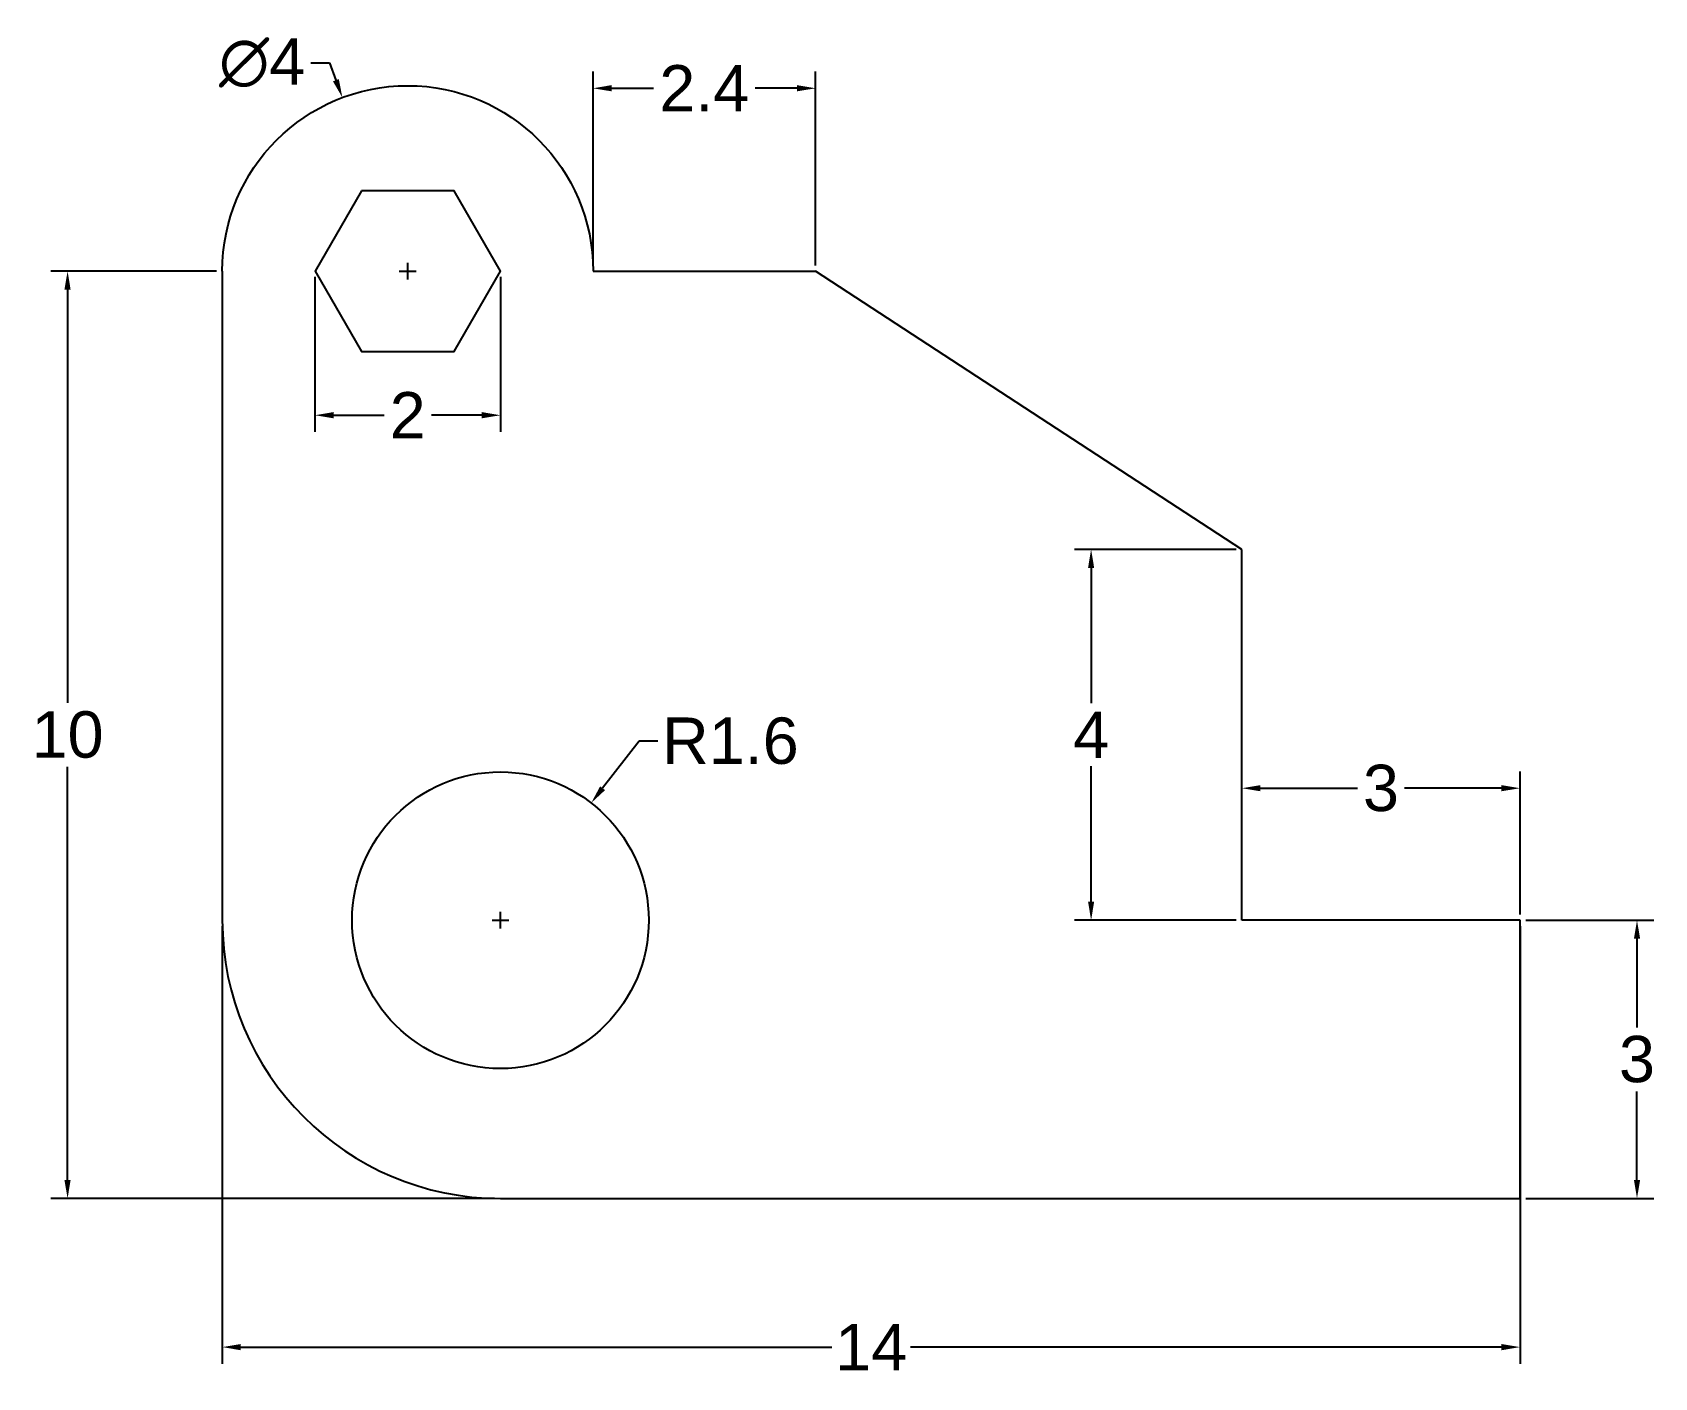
# Model space of a CAD drawing. Header units: inches. Extents: x 36.2 to 53.7, y 5.1 to 19.6.
import ezdxf

# ---------------------------------------------------------------- set-up
doc = ezdxf.new("R2010")
doc.units = ezdxf.units.IN
doc.header["$MEASUREMENT"] = 0
doc.styles.get("Standard").update_dxf_attribs({"font": 'arial.ttf'})
doc.dimstyles.get("Standard").update_dxf_attribs({"dimtxt": 0.5, "dimasz": 0.2, "dimexe": 0.18, "dimexo": 0.0625, "dimgap": 0.09, "dimtad": 0, "dimtih": 1, "dimtoh": 1, "dimdec": 4, "dimdsep": 46, "dimtxsty": 'Standard', "dimcen": 0.09, "dimadec": 0, "dimazin": 0, "dimtfac": 1, "dimtdec": 4, "dimtofl": 0, "dimtmove": 0, "dimatfit": 3, "dimfxl": 1, "dimtolj": 1, "dimtzin": 0, "dimarcsym": 0})

# ---------------------------------------------------------------- blocks, each defined once
blk = doc.blocks.new('*D1')
at = {"color": 0, "lineweight": -2, "transparency": 16777216}
for p, q in [((42.233, 17.06), (42.233, 19.15)), ((44.633, 17.06), (44.633, 19.15)), ((42.433, 18.97), (42.885, 18.97)), ((44.433, 18.97), (43.982, 18.97))]:
    blk.add_line(p, q, dxfattribs=at)
at = {"color": 0, "transparency": 16777216}
for points in [[(42.433, 19.004), (42.433, 18.937), (42.233, 18.97)], [(44.433, 19.004), (44.433, 18.937), (44.633, 18.97)]]:
    blk.add_solid(points, dxfattribs=at)
at = {"layer": 'Defpoints', "color": 0, "transparency": 16777216}
for p in [(44.633, 18.97), (42.233, 16.998), (44.633, 16.998)]:
    blk.add_point(p, dxfattribs=at)
at = {"color": 0, "transparency": 16777216, "insert": (43.433, 18.97), "char_height": 0.5, "attachment_point": 5}
blk.add_mtext('\\A1;2.4', dxfattribs=at)
blk = doc.blocks.new('*D2')
at = {"color": 0, "lineweight": -2, "transparency": 16777216}
for p, q in [((39.188, 19.244), (39.388, 19.244)), ((39.388, 19.244), (39.458, 19.057)), ((40.143, 16.998), (40.323, 16.998)), ((40.233, 16.908), (40.233, 17.088))]:
    blk.add_line(p, q, dxfattribs=at)
at = {"color": 0, "transparency": 16777216}
blk.add_solid([(39.49, 19.069), (39.427, 19.045), (39.529, 18.87)], dxfattribs=at)
at = {"layer": 'Defpoints', "color": 0, "transparency": 16777216}
for p in [(39.529, 18.87), (40.938, 15.126)]:
    blk.add_point(p, dxfattribs=at)
at = {"color": 0, "transparency": 16777216, "insert": (38.663, 19.244), "char_height": 0.5, "attachment_point": 5}
blk.add_mtext('\\A1;∅4', dxfattribs=at)
blk = doc.blocks.new('*D3')
at = {"color": 0, "lineweight": -2, "transparency": 16777216}
for p, q in [((39.233, 16.935), (39.233, 15.264)), ((41.233, 16.935), (41.233, 15.264)), ((39.433, 15.444), (39.978, 15.444)), ((41.033, 15.444), (40.489, 15.444))]:
    blk.add_line(p, q, dxfattribs=at)
at = {"color": 0, "transparency": 16777216}
for points in [[(39.433, 15.478), (39.433, 15.411), (39.233, 15.444)], [(41.033, 15.478), (41.033, 15.411), (41.233, 15.444)]]:
    blk.add_solid(points, dxfattribs=at)
at = {"layer": 'Defpoints', "color": 0, "transparency": 16777216}
for p in [(39.233, 16.998), (41.233, 16.998), (41.233, 15.444)]:
    blk.add_point(p, dxfattribs=at)
at = {"color": 0, "transparency": 16777216, "insert": (40.233, 15.444), "char_height": 0.5, "attachment_point": 5}
blk.add_mtext('\\A1;2', dxfattribs=at)
blk = doc.blocks.new('*D4')
at = {"color": 0, "lineweight": -2, "transparency": 16777216}
for p, q in [((49.171, 13.998), (47.426, 13.998)), ((47.606, 13.798), (47.606, 12.338)), ((47.606, 10.198), (47.606, 11.658)), ((49.171, 9.998), (47.426, 9.998))]:
    blk.add_line(p, q, dxfattribs=at)
at = {"color": 0, "transparency": 16777216}
for points in [[(47.573, 13.798), (47.639, 13.798), (47.606, 13.998)], [(47.573, 10.198), (47.639, 10.198), (47.606, 9.998)]]:
    blk.add_solid(points, dxfattribs=at)
at = {"layer": 'Defpoints', "color": 0, "transparency": 16777216}
for p in [(49.233, 13.998), (47.606, 9.998), (49.233, 9.998)]:
    blk.add_point(p, dxfattribs=at)
at = {"color": 0, "transparency": 16777216, "insert": (47.606, 11.998), "char_height": 0.5, "attachment_point": 5}
blk.add_mtext('\\A1;4', dxfattribs=at)
blk = doc.blocks.new('*D5')
at = {"color": 0, "lineweight": -2, "transparency": 16777216}
for p, q in [((49.233, 10.06), (49.233, 11.602)), ((52.233, 10.06), (52.233, 11.602)), ((49.433, 11.422), (50.48, 11.422)), ((52.033, 11.422), (50.987, 11.422))]:
    blk.add_line(p, q, dxfattribs=at)
at = {"color": 0, "transparency": 16777216}
for points in [[(49.433, 11.455), (49.433, 11.389), (49.233, 11.422)], [(52.033, 11.455), (52.033, 11.389), (52.233, 11.422)]]:
    blk.add_solid(points, dxfattribs=at)
at = {"layer": 'Defpoints', "color": 0, "transparency": 16777216}
for p in [(52.233, 11.422), (49.233, 9.998), (52.233, 9.998)]:
    blk.add_point(p, dxfattribs=at)
at = {"color": 0, "transparency": 16777216, "insert": (50.733, 11.422), "char_height": 0.5, "attachment_point": 5}
blk.add_mtext('\\A1;3', dxfattribs=at)
blk = doc.blocks.new('*D6')
at = {"color": 0, "lineweight": -2, "transparency": 16777216}
for p, q in [((52.296, 9.998), (53.675, 9.998)), ((53.495, 9.798), (53.495, 8.843)), ((53.495, 7.198), (53.495, 8.152)), ((52.296, 6.998), (53.675, 6.998))]:
    blk.add_line(p, q, dxfattribs=at)
at = {"color": 0, "transparency": 16777216}
for points in [[(53.462, 9.798), (53.529, 9.798), (53.495, 9.998)], [(53.462, 7.198), (53.529, 7.198), (53.495, 6.998)]]:
    blk.add_solid(points, dxfattribs=at)
at = {"layer": 'Defpoints', "color": 0, "transparency": 16777216}
for p in [(52.233, 9.998), (52.233, 6.998), (53.495, 6.998)]:
    blk.add_point(p, dxfattribs=at)
at = {"color": 0, "transparency": 16777216, "insert": (53.495, 8.498), "char_height": 0.5, "attachment_point": 5}
blk.add_mtext('\\A1;3', dxfattribs=at)
blk = doc.blocks.new('*D7')
at = {"color": 0, "lineweight": -2, "transparency": 16777216}
for p, q in [((38.171, 16.998), (36.384, 16.998)), ((36.564, 16.798), (36.564, 12.343)), ((36.564, 7.198), (36.564, 11.653)), ((41.171, 6.998), (36.384, 6.998))]:
    blk.add_line(p, q, dxfattribs=at)
at = {"color": 0, "transparency": 16777216}
for points in [[(36.53, 16.798), (36.597, 16.798), (36.564, 16.998)], [(36.53, 7.198), (36.597, 7.198), (36.564, 6.998)]]:
    blk.add_solid(points, dxfattribs=at)
at = {"layer": 'Defpoints', "color": 0, "transparency": 16777216}
for p in [(38.233, 16.998), (36.564, 6.998), (41.233, 6.998)]:
    blk.add_point(p, dxfattribs=at)
at = {"color": 0, "transparency": 16777216, "insert": (36.564, 11.998), "char_height": 0.5, "attachment_point": 5}
blk.add_mtext('\\A1;10', dxfattribs=at)
blk = doc.blocks.new('*D8')
at = {"color": 0, "lineweight": -2, "transparency": 16777216}
for p, q in [((42.73, 11.931), (42.335, 11.421)), ((42.93, 11.931), (42.73, 11.931)), ((41.143, 9.998), (41.323, 9.998)), ((41.233, 9.908), (41.233, 10.088))]:
    blk.add_line(p, q, dxfattribs=at)
at = {"color": 0, "transparency": 16777216}
blk.add_solid([(42.309, 11.442), (42.362, 11.401), (42.213, 11.263)], dxfattribs=at)
at = {"layer": 'Defpoints', "color": 0, "transparency": 16777216}
for p in [(42.213, 11.263), (41.233, 9.998)]:
    blk.add_point(p, dxfattribs=at)
at = {"color": 0, "transparency": 16777216, "insert": (43.714, 11.931), "char_height": 0.5, "attachment_point": 5}
blk.add_mtext('\\A1;R1.6', dxfattribs=at)
blk = doc.blocks.new('*D9')
at = {"color": 0, "lineweight": -2, "transparency": 16777216}
for p, q in [((38.233, 9.935), (38.233, 5.215)), ((52.233, 9.935), (52.233, 5.215)), ((38.433, 5.395), (44.81, 5.395)), ((52.033, 5.395), (45.657, 5.395))]:
    blk.add_line(p, q, dxfattribs=at)
at = {"color": 0, "transparency": 16777216}
for points in [[(38.433, 5.428), (38.433, 5.361), (38.233, 5.395)], [(52.033, 5.428), (52.033, 5.361), (52.233, 5.395)]]:
    blk.add_solid(points, dxfattribs=at)
at = {"layer": 'Defpoints', "color": 0, "transparency": 16777216}
for p in [(38.233, 9.998), (52.233, 9.998), (52.233, 5.395)]:
    blk.add_point(p, dxfattribs=at)
at = {"color": 0, "transparency": 16777216, "insert": (45.233, 5.395), "char_height": 0.5, "attachment_point": 5}
blk.add_mtext('\\A1;14', dxfattribs=at)

msp = doc.modelspace()

# ---------------------------------------------------------------- linework, layer by layer
for p, q in [((38.23347, 16.99786), (38.23347, 9.99786)), ((49.23347, 13.99786), (44.63347, 16.99786)), ((49.23347, 9.99786), (49.23347, 13.99786)), ((52.23347, 9.99786), (49.23347, 9.99786)), ((52.23347, 6.99786), (52.23347, 9.99786)), ((41.23347, 6.99786), (52.23347, 6.99786))]:
    msp.add_line(p, q)
msp.add_lwpolyline([(38.23347, 16.99786, -1), (42.23347, 16.99786, 1)], format="xyb")
msp.add_lwpolyline([(39.73347, 17.86388), (39.23347, 16.99786), (39.73347, 16.13183), (40.73347, 16.13183), (41.23347, 16.99786), (40.73347, 17.86388)], close=True)
msp.add_lwpolyline([(42.23347, 16.99786), (44.63347, 16.99786)])
msp.add_circle((41.23347, 9.99786), 1.6)
msp.add_arc((41.23347, 9.99786), 3, 180, 270)

# ---------------------------------------------------------------- dimensions: what is measured, and where the dimension line sits
dim = msp.add_diameter_dim_2p(p1=(40.93812, 15.1261), p2=(39.52881, 18.86961), dimstyle='Standard')
dim.commit()
dim.dimension.update_dxf_attribs({"geometry": '*D2', "text_midpoint": (38.66303, 19.24396)})
for base, p1, p2, picture, middle in [((44.63347, 18.97037), (42.23347, 16.99786), (44.63347, 16.99786), '*D1', (43.43347, 18.97037)), ((52.23347, 5.39472), (38.23347, 9.99786), (52.23347, 9.99786), '*D9', (45.23347, 5.39472))]:
    dim = msp.add_linear_dim(base=base, p1=p1, p2=p2, dimstyle='Standard')
    dim.commit()
    dim.dimension.update_dxf_attribs({"geometry": picture, "text_midpoint": middle, "dimtype": 160})
for base, p1, p2, picture, middle in [((36.56355, 6.99786), (38.23347, 16.99786), (41.23347, 6.99786), '*D7', (36.56355, 11.99786)), ((47.60594, 9.99786), (49.23347, 13.99786), (49.23347, 9.99786), '*D4', (47.60594, 11.99786)), ((53.49521, 6.99786), (52.23347, 9.99786), (52.23347, 6.99786), '*D6', (53.49521, 8.49786))]:
    dim = msp.add_linear_dim(base=base, p1=p1, p2=p2, angle=90, dimstyle='Standard')
    dim.commit()
    dim.dimension.update_dxf_attribs({"geometry": picture, "text_midpoint": middle})
for base, p1, p2, picture, middle in [((41.23347, 15.44427), (39.23347, 16.99786), (41.23347, 16.99786), '*D3', (40.23347, 15.44427)), ((52.23347, 11.42198), (49.23347, 9.99786), (52.23347, 9.99786), '*D5', (50.73347, 11.42198))]:
    dim = msp.add_linear_dim(base=base, p1=p1, p2=p2, dimstyle='Standard')
    dim.commit()
    dim.dimension.update_dxf_attribs({"geometry": picture, "text_midpoint": middle})
dim = msp.add_radius_dim(center=(41.23347, 9.99786), mpoint=(42.21287, 11.26307), dimstyle='Standard')
dim.commit()
dim.dimension.update_dxf_attribs({"geometry": '*D8', "text_midpoint": (43.71424, 11.93113), "dimtype": 164})

doc.saveas('drawing.dxf')
